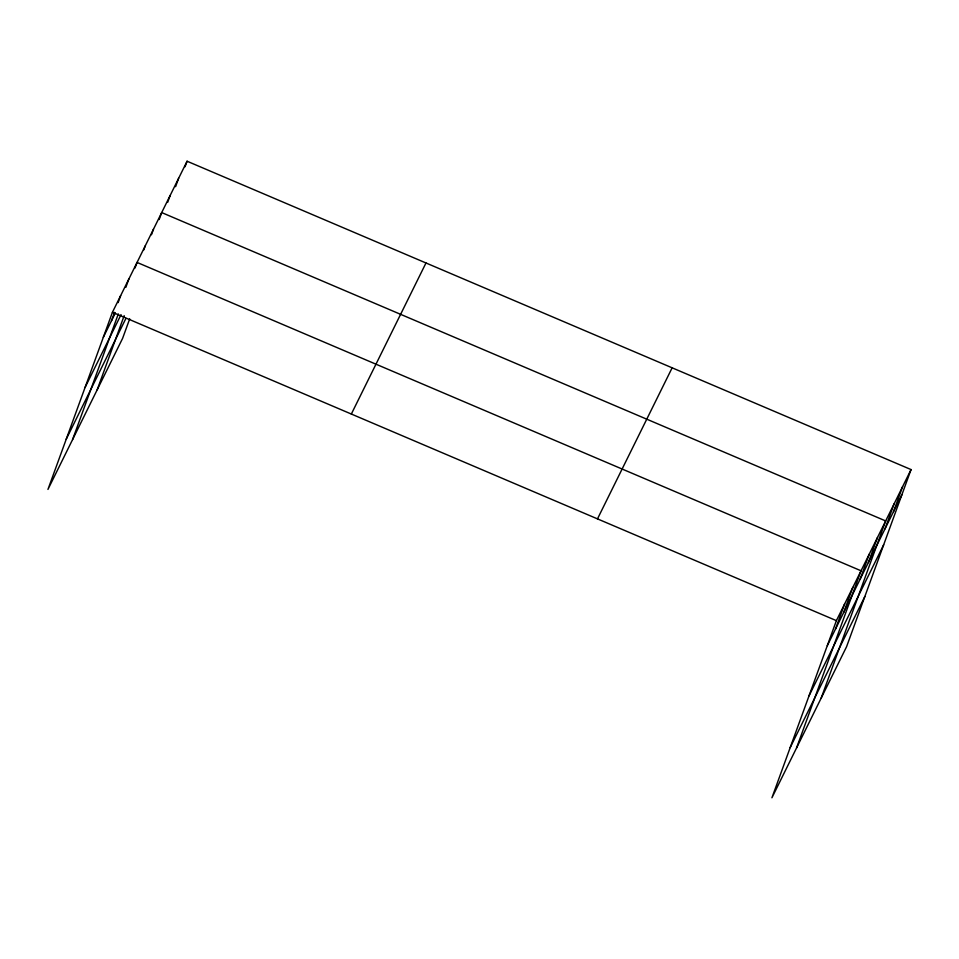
<?xml version="1.0" encoding="UTF-8"?>
<svg xmlns="http://www.w3.org/2000/svg" width="959" height="959" viewBox="0 0 959 959"><rect width="100%" height="100%" fill="white"/><g stroke="black" fill="none" stroke-linecap="round" stroke-linejoin="round"><path stroke-width="1.44" d="M911.05 469.574L836.392 620.641L771.923 797.78L846.569 646.726L911.05 469.574L187.077 161.22L112.431 312.274L47.95 489.426L122.608 338.359L129.705 318.832M111.532 320.678L114.565 312.334M118.113 302.612L120.642 295.66M125.809 287.388L128.854 279.045M72.584 439.57L118.317 313.941M135.039 267.993L137.065 262.43L861.038 570.785L796.557 747.936M143.754 249.975L145.277 245.816M151.462 234.751L153.488 229.189M97.219 389.726L124.179 315.643M159.17 219.527L161.699 212.574L885.672 520.941L821.192 698.08M167.633 202.409L170.163 195.456M175.581 186.681L178.614 178.338M185.051 166.77L187.077 161.22M835.505 629.044L844.603 604.026M843.716 612.417L852.815 587.411M860.139 579.188L869.25 554.17M868.351 562.573L877.461 537.555M885.025 528.841L894.124 503.823M893.488 511.71L902.587 486.692M103.32 337.292L115.32 313.006M85.051 387.496L121.05 314.636M66.219 439.222L125.905 318.448M351.342 414.036L425.988 262.97M597.481 518.879L672.139 367.824M827.293 645.659L901.939 494.592M809.024 695.862L883.671 544.796M790.192 747.576L864.85 596.522M112.431 312.274L836.392 620.641"/></g></svg>
